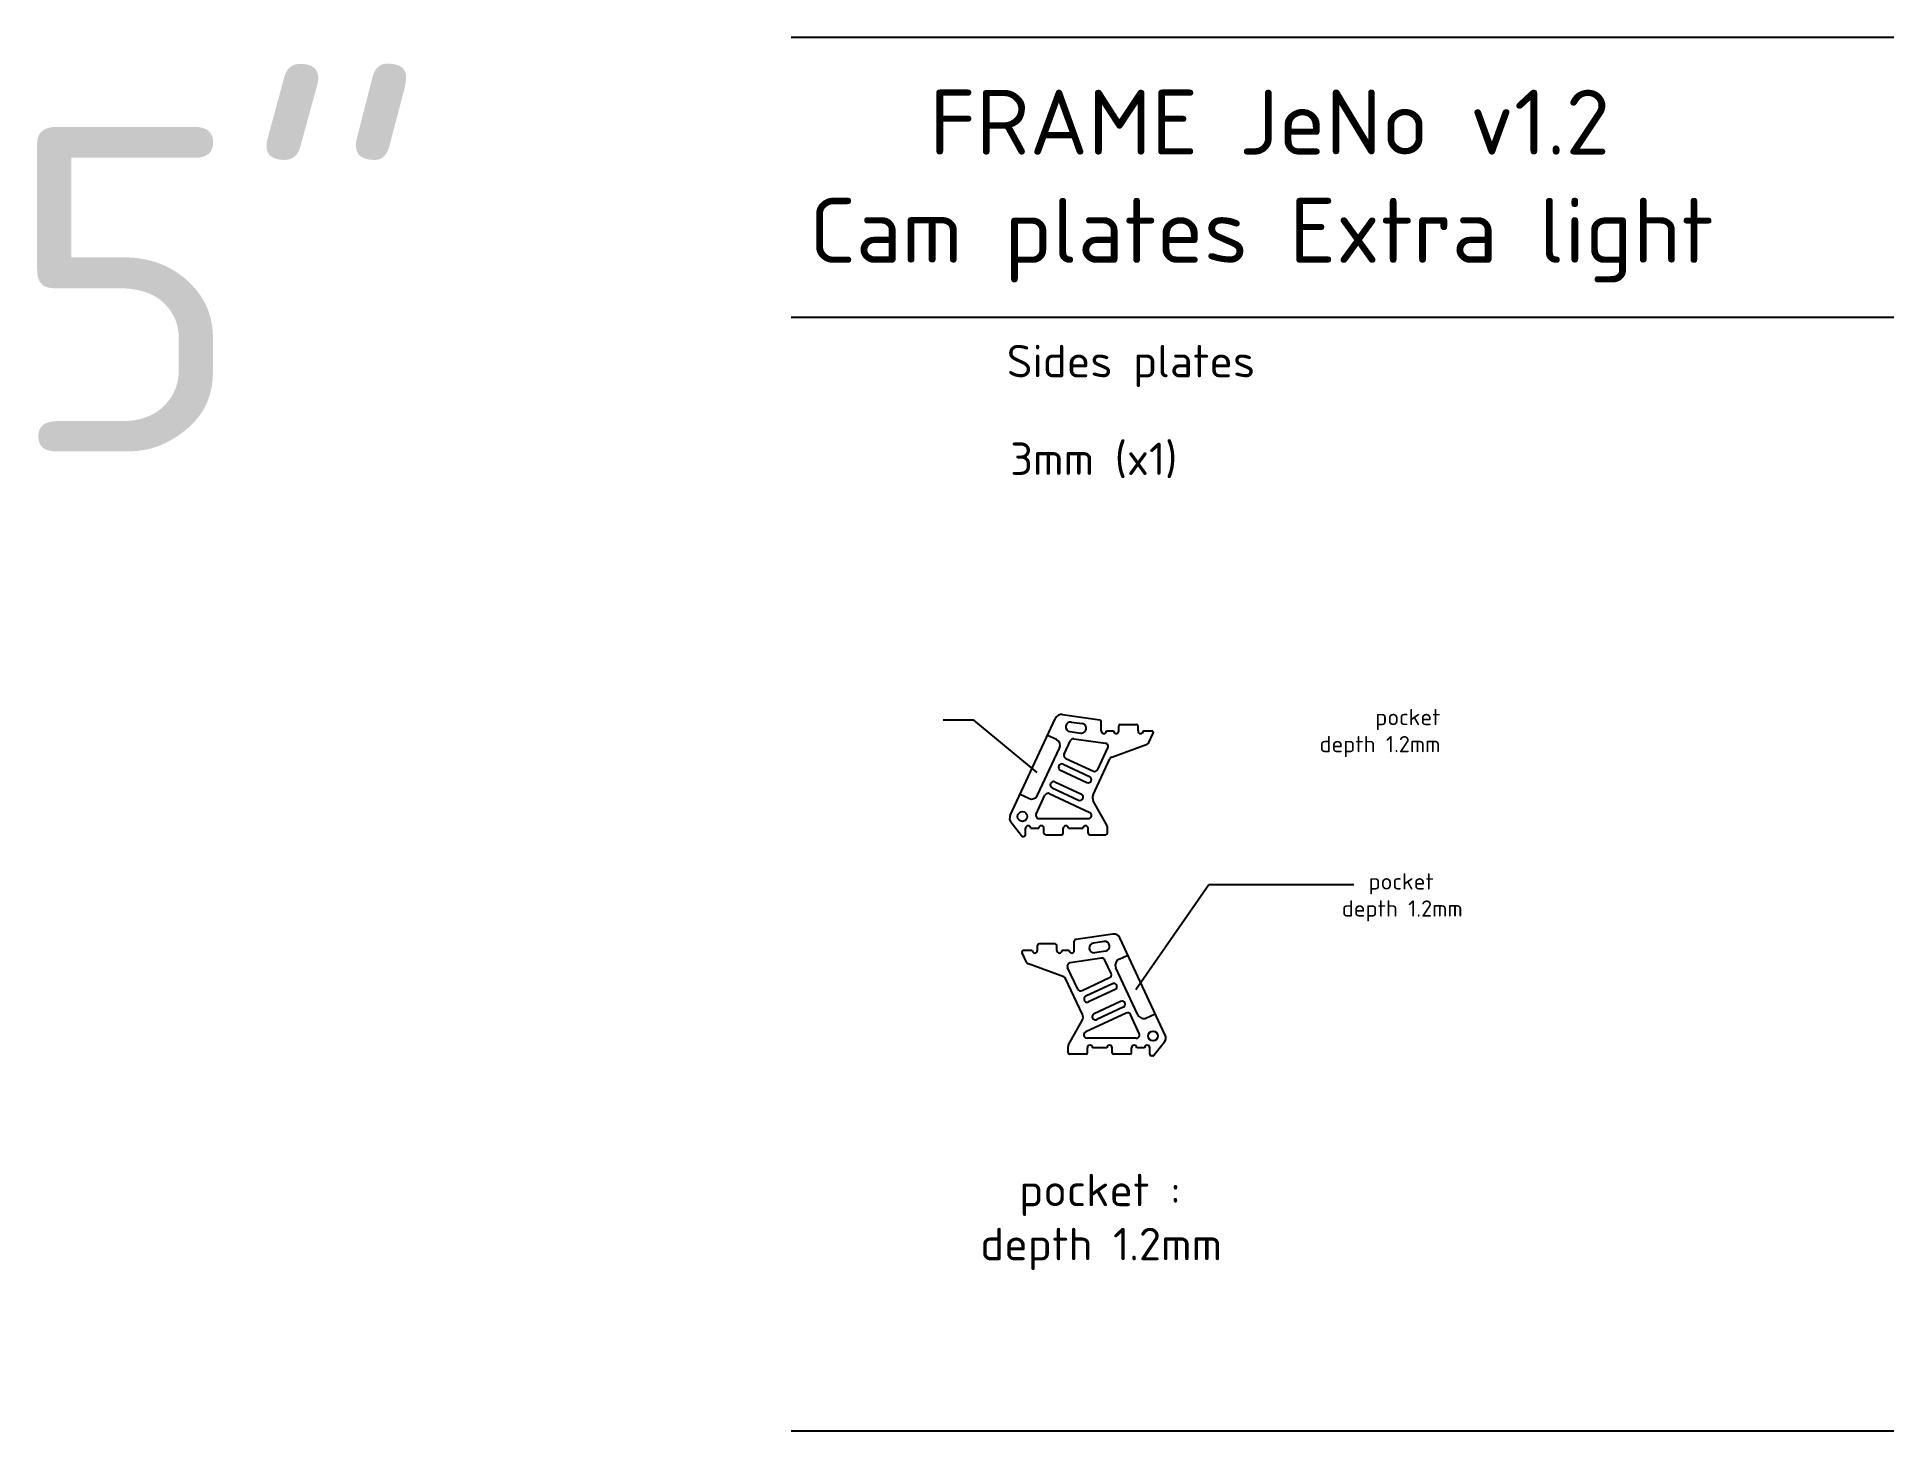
# Model space of a CAD drawing. Header units: millimetres. Extents: x -232 to 340, y 0 to 429.
import ezdxf

# ---------------------------------------------------------------- set-up
doc = ezdxf.new("R2010")
doc.units = ezdxf.units.MM
doc.linetypes.add('JIS_09_08', pattern=[10.75, 8, -0.55, 0.55, -0.55, 0.55, -0.55])
doc.layers.add('Calque1', color=150, linetype='Continuous')
doc.layers.add('Calque1_pocket', color=10, linetype='Continuous')
doc.styles.get("Standard").update_dxf_attribs({"font": 'arial.ttf'})

msp = doc.modelspace()

# ---------------------------------------------------------------- linework, layer by layer
for p, q in [((56.32, 218.98), (46.85, 218.98)), ((75.78, 202.89), (56.32, 218.98)), ((106.15, 135.97), (128.72, 168.33)), ((128.72, 168.33), (173.34, 168.33))]:
    msp.add_line(p, q)
at = {"layer": 'Calque1'}
for p, q in [((0, 429.49), (339.7, 429.49)), ((0, 343.2), (339.7, 343.2)), ((67.51, 189.61), (81.5, 219.61)), ((83.6, 220.74), (95.09, 219.09)), ((86.33, 218.44), (89.64, 217.96)), ((95.52, 215.68), (95.52, 218.59)), ((101.42, 217.68), (106.37, 217.68)), ((84.16, 208.57), (86.08, 212.7)), ((85.9, 215.47), (89.21, 214.99)), ((87.13, 213.27), (96.81, 211.88)), ((97.12, 215.68), (99.32, 215.68)), ((100.92, 215.68), (100.92, 217.18)), ((106.87, 215.68), (106.87, 217.18)), ((108.47, 215.68), (111.12, 215.68)), ((110.23, 212.08), (111.58, 214.97)), ((84.64, 207.24), (93.12, 203.29)), ((93.01, 195.95), (98.2, 207.08)), ((94.45, 203.77), (97.57, 210.46)), ((98.77, 207.6), (109.67, 211.57)), ((82.95, 203.62), (91.11, 199.81)), ((83.79, 205.43), (91.95, 201.63)), ((75.5, 190.08), (78.21, 195.9)), ((79.54, 196.38), (92.01, 190.57)), ((80.41, 198.18), (88.57, 194.38)), ((81.26, 199.99), (89.42, 196.19)), ((97.3, 186.6), (93.08, 194.13)), ((70.97, 183.37), (67.74, 187.54)), ((71.36, 183.18), (71.76, 183.18)), ((72.26, 183.68), (72.26, 185.68)), ((73.86, 185.68), (76.29, 185.68)), ((76.41, 188.66), (91.59, 188.66)), ((77.89, 184.18), (77.89, 185.68)), ((78.39, 183.68), (83.34, 183.68)), ((83.84, 184.18), (83.84, 185.68)), ((85.44, 185.68), (89.88, 185.68)), ((91.48, 184.18), (91.48, 185.68)), ((91.98, 183.68), (96.93, 183.68)), ((97.43, 184.18), (97.43, 186.11)), ((75.89, 148.04), (75.89, 149.54)), ((81.34, 150.04), (76.39, 150.04)), ((81.84, 148.04), (81.84, 149.54)), ((87.24, 148.04), (87.24, 150.95)), ((99.16, 153.1), (87.67, 151.45)), ((96.43, 150.8), (93.12, 150.32)), ((115.25, 121.97), (101.26, 151.97)), ((72.53, 144.45), (71.18, 147.33)), ((74.29, 148.04), (71.63, 148.04)), ((83.99, 139.96), (73.09, 143.93)), ((85.64, 148.04), (83.44, 148.04)), ((95.63, 145.63), (85.95, 144.24)), ((96.86, 147.83), (93.55, 147.35)), ((98.6, 140.93), (96.67, 145.07)), ((89.75, 128.32), (84.56, 139.45)), ((88.31, 136.14), (85.19, 142.83)), ((98.12, 139.6), (89.64, 135.65)), ((98.96, 137.79), (90.81, 133.99)), ((99.81, 135.98), (91.65, 132.18)), ((101.5, 132.35), (93.34, 128.55)), ((85.46, 118.96), (89.68, 126.5)), ((103.22, 128.74), (90.75, 122.93)), ((102.34, 130.54), (94.19, 126.74)), ((107.26, 122.45), (104.55, 128.26)), ((106.35, 121.02), (91.17, 121.02)), ((85.33, 116.54), (85.33, 118.48)), ((90.78, 116.04), (85.83, 116.04)), ((91.28, 116.54), (91.28, 118.04)), ((97.31, 118.04), (92.88, 118.04)), ((98.91, 116.54), (98.91, 118.04)), ((104.36, 116.04), (99.41, 116.04)), ((104.86, 116.54), (104.86, 118.04)), ((108.9, 118.04), (106.46, 118.04)), ((110.5, 116.04), (110.5, 118.04)), ((111.4, 115.54), (111, 115.54)), ((111.79, 115.74), (115.02, 119.9)), ((0, 0), (339.7, 0))]:
    msp.add_line(p, q, dxfattribs=at)
for centre in [(71.27, 189.33), (111.49, 121.69)]:
    msp.add_circle(centre, 1.5, dxfattribs=at)
for centre, radius, start, end in [((83.31, 218.76), 2, 81.8076, 155), ((86.12, 216.95), 1.5, 81.8076, 261.8076), ((89.42, 216.47), 1.5, 261.8076, 81.8076), ((95.02, 218.59), 0.5, 0, 81.8076), ((101.42, 217.18), 0.5, 90, 180), ((106.37, 217.18), 0.5, 0, 90), ((86.99, 212.28), 1, 81.8076, 155), ((96.32, 215.68), 0.8, 180, 0), ((96.67, 210.89), 1, 335, 81.8076), ((100.12, 215.68), 0.8, 180, 0), ((107.67, 215.68), 0.8, 180, 0), ((109.33, 212.51), 1, 289.9935, 335), ((111.12, 215.18), 0.5, 335, 90), ((85.06, 208.15), 1, 155, 245.01), ((99.11, 206.66), 1, 109.9935, 155), ((83.37, 204.52), 1, 65.01, 245.01), ((91.53, 200.72), 1, 245.01, 65.01), ((93.54, 204.19), 1, 245.01, 335), ((79.12, 195.47), 1, 65.01, 155), ((80.84, 199.08), 1, 65.01, 245.01), ((88.99, 195.28), 1, 245.01, 65.01), ((94.83, 195.11), 2, 155, 209.2621), ((69.32, 188.76), 2, 155, 217.7421), ((76.41, 189.66), 1, 155, 270), ((91.59, 189.66), 1, 270, 65.01), ((71.36, 183.68), 0.5, 217.7421, 270), ((71.76, 183.68), 0.5, 270, 0), ((73.06, 185.68), 0.8, 0, 180), ((77.09, 185.68), 0.8, 0, 180), ((78.39, 184.18), 0.5, 180, 270), ((83.34, 184.18), 0.5, 270, 0), ((84.64, 185.68), 0.8, 0, 180), ((90.68, 185.68), 0.8, 0, 180), ((91.98, 184.18), 0.5, 180, 270), ((96.93, 184.18), 0.5, 270, 0), ((96.43, 186.11), 1, 0, 29.2621), ((76.39, 149.54), 0.5, 90, 180), ((81.34, 149.54), 0.5, 0, 90), ((87.74, 150.95), 0.5, 98.1924, 180), ((93.33, 148.84), 1.5, 98.1924, 278.1924), ((96.64, 149.31), 1.5, 278.1924, 98.1924), ((99.45, 151.12), 2, 25, 98.1924), ((71.63, 147.54), 0.5, 90, 205), ((73.43, 144.87), 1, 205, 250.0065), ((75.09, 148.04), 0.8, 180, 0), ((82.64, 148.04), 0.8, 180, 0), ((86.09, 143.25), 1, 98.1924, 205), ((86.44, 148.04), 0.8, 180, 0), ((95.77, 144.64), 1, 25, 98.1924), ((83.65, 139.02), 1, 25, 70.0065), ((97.69, 140.51), 1, 294.99, 25), ((99.39, 136.89), 1, 294.99, 114.99), ((89.21, 136.56), 1, 205, 294.99), ((91.23, 133.08), 1, 114.99, 294.99), ((101.92, 131.45), 1, 294.99, 114.99), ((87.93, 127.47), 2, 330.7379, 25), ((93.76, 127.65), 1, 114.99, 294.99), ((103.64, 127.84), 1, 25, 114.99), ((91.17, 122.02), 1, 114.99, 270), ((106.35, 122.02), 1, 270, 25), ((113.43, 121.13), 2, 322.2579, 25), ((86.33, 118.48), 1, 150.7379, 180), ((85.83, 116.54), 0.5, 180, 270), ((90.78, 116.54), 0.5, 270, 0), ((92.08, 118.04), 0.8, 0, 180), ((98.11, 118.04), 0.8, 0, 180), ((99.41, 116.54), 0.5, 180, 270), ((104.36, 116.54), 0.5, 270, 0), ((105.66, 118.04), 0.8, 0, 180), ((109.7, 118.04), 0.8, 0, 180), ((111, 116.04), 0.5, 180, 270), ((111.4, 116.04), 0.5, 270, 322.2579)]:
    msp.add_arc(centre, radius, start, end, dxfattribs=at)
at = {"layer": 'Calque1_pocket'}
for p, q in [((81.73, 213.01), (79.02, 214.28)), ((75.94, 195.85), (82.7, 210.35)), ((73.28, 194.88), (70.56, 196.15)), ((101.02, 145.37), (103.74, 146.64)), ((106.82, 128.22), (100.06, 142.72)), ((109.48, 127.25), (112.2, 128.52))]:
    msp.add_line(p, q, dxfattribs=at)
for centre, start, end in [((80.89, 211.2), 335, 65), ((74.13, 196.7), 245, 335), ((101.87, 143.56), 115, 205), ((108.63, 129.06), 205, 295)]:
    msp.add_arc(centre, 2, start, end, dxfattribs=at)

# ---------------------------------------------------------------- texts
at = {"linetype": 'JIS_09_08'}
for s, width, insert, char_height, attachment_point in [('{\\fISOCPEUR|b0|i0|c0|p34;5"}', 327.7561, (-241.54, 401.84), 100, 1), ('\\pi159.76052;{\\fISOCPEUR|b0|i0|c0|p34;FRAME JeNo v1.2\\P\\pi122.76052;Cam plates Extra light}', 519.521, (-117.16, 413.28), 20, 1), ('{\\fISOCPEUR|b0|i0|c0|p34;Sides plates}', 327.7561, (66.44, 334.65), 10, 1), ('{\\fISOCPEUR|b0|i0|c0|p34;3mm (x1)}', 327.7561, (67.49, 304.56), 10, 1), ('{\\fISOCPEUR|b0|i0|c0|p34;pocket \\Pdepth 1.2mm }', 327.7561, (200.02, 222.46), 5, 3), ('\\pi154.37807;{\\fISOCPEUR|b0|i0|c0|p34;pocket \\P\\pi146.12807;depth 1.2mm }', 327.7561, (23.51, 171.81), 5, 1), ('\\pi140.37807;{\\fISOCPEUR|b0|i0|c0|p34;pocket :\\P\\pi128.37807;depth 1.2mm }', 327.7561, (-70.09, 79.24), 10, 1)]:
    msp.add_mtext_dynamic_manual_height_columns(s, width=width, gutter_width=12.5, heights=[0], dxfattribs=dict(at, insert=insert, char_height=char_height, attachment_point=attachment_point))

doc.saveas('drawing.dxf')
